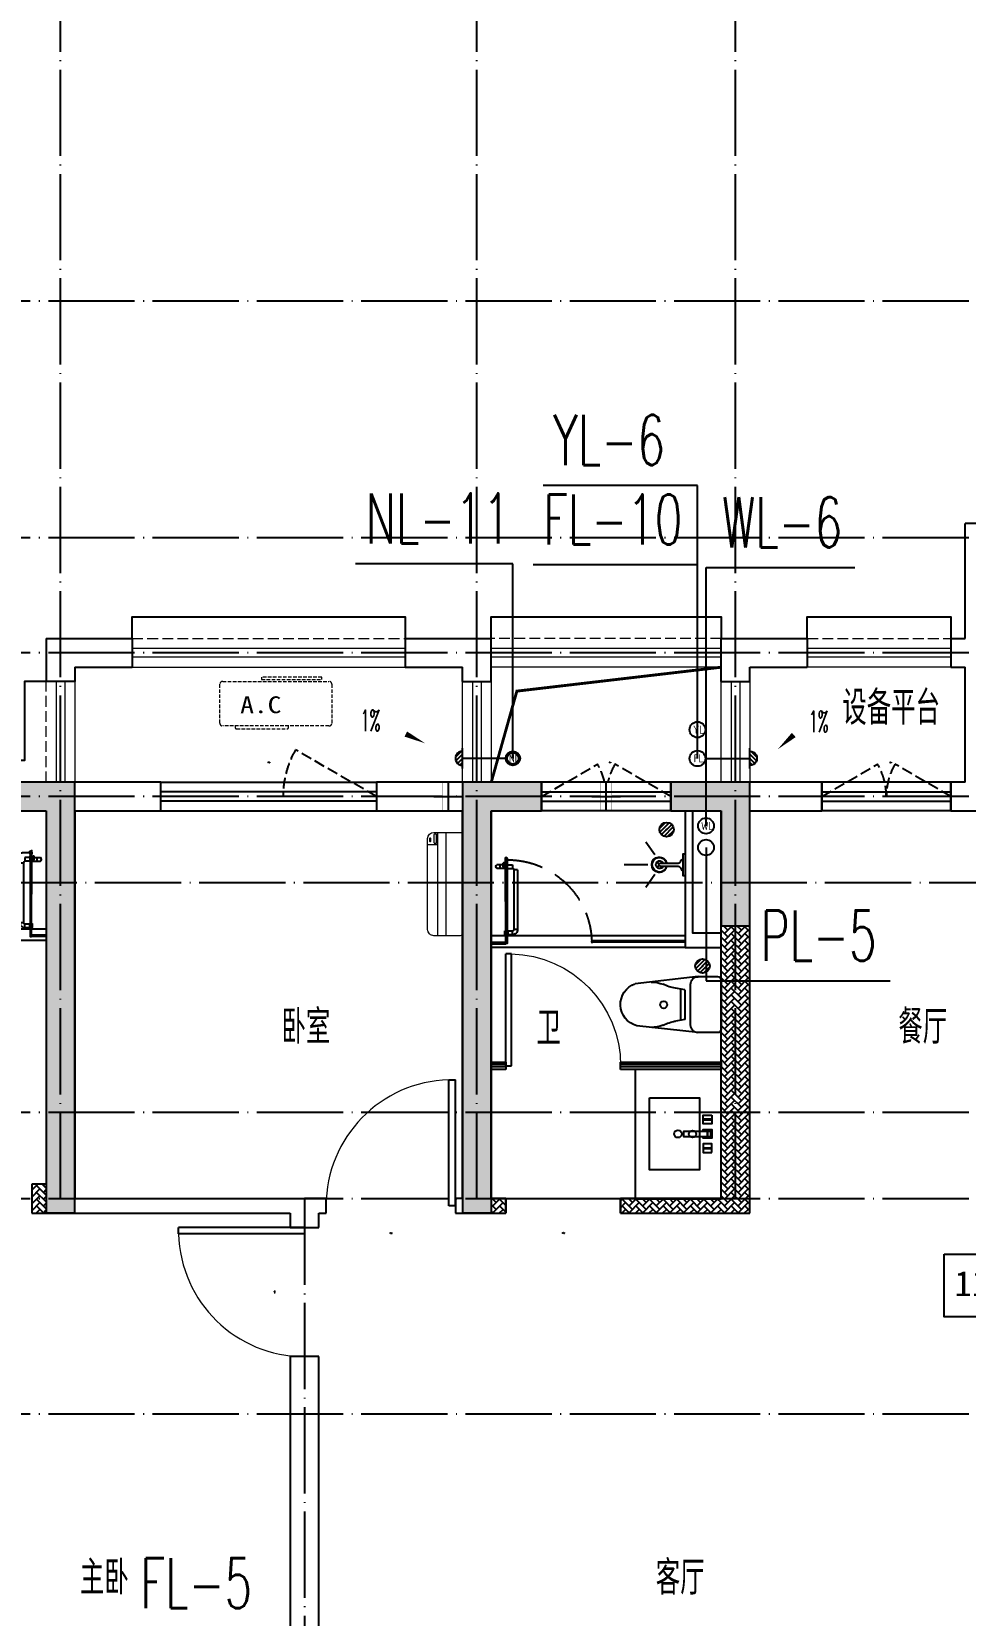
# Model space of a CAD drawing. Extents: x 27938 to 1507990, y 110129 to 923079.
# Drawn here: x 854517 to 861017, y 521639 to 532665 of the extents above; entities that cross this region are included whole.
import ezdxf

# ---------------------------------------------------------------- set-up
doc = ezdxf.new("R2010")
doc.units = 0
doc.header["$LTSCALE"] = 1000
doc.header["$MEASUREMENT"] = 0
doc.linetypes.add('DASH', pattern=[0.35, 0.25, -0.1])
doc.linetypes.add('DOTE', pattern=[2.42, 2, -0.2, 0.02, -0.2])
for name, color, linetype in [('COLUMN', 9, 'Continuous'), ('CURTWALL', 4, 'Continuous'), ('DIM_凝结', 150, 'Continuous'), ('DIM_废水', 31, 'Continuous'), ('DIM_污水', 2, 'Continuous'), ('DIM_雨水', 4, 'Continuous'), ('DIM_餐饮排水', 31, 'Continuous'), ('DOTE', 1, 'Continuous'), ('EQUIP_污水', 7, 'Continuous'), ('IP-bath&kitchen-JOHNSON', 4, 'Continuous'), ('LVTRY', 6, 'Continuous'), ('P-bath&kitchen-JOHNSON', 4, 'Continuous'), ('PUB_HATCH', 8, 'Continuous'), ('PUB_TEXT', 4, 'Continuous'), ('VPIPE-中水', 122, 'Continuous'), ('VPIPE-凝结', 150, 'N'), ('VPIPE-废水', 31, 'Continuous'), ('VPIPE-污水', 2, 'W'), ('VPIPE-雨水', 4, 'Y'), ('VPIPE-餐饮排水', 41, 'P'), ('WALL', 9, 'Continuous'), ('WINDOW', 4, 'Continuous'), ('WINDOW_TEXT', 7, 'Continuous'), ('保温', 6, 'Continuous'), ('机电标识类', 1, 'Continuous'), ('看线', 251, 'Continuous')]:
    doc.layers.add(name, color=color, linetype=linetype)
for name, color, linetype, lineweight in [('平面-排水沟', 86, 'Continuous', 15), ('平面-栏杆', 135, 'Continuous', 15), ('平面-看线', 45, 'Continuous', 15), ('平面-空调室内机', 176, 'Continuous', 9), ('平面-空调预留孔', 173, 'Continuous', 15), ('空调', 76, 'Continuous', 13)]:
    doc.layers.add(name, color=color, linetype=linetype, lineweight=lineweight)
doc.styles.add('_TCH_DIM', font='SIMPLEX.shx', dxfattribs={"width": 0.7, "bigfont": 'GBCBIG.shx'})
doc.styles.add('_TCH_WINDOW', font='SIMPLEX.shx', dxfattribs={"width": 0.7, "height": 3.5, "bigfont": 'GBCBIG.shx'})
doc.styles.add('_TWT_SERIAL', font='SIMPLEX', dxfattribs={"width": 0.8, "height": 3.5, "bigfont": 'HZTXT'})
doc.styles.get("Standard").update_dxf_attribs({"font": 'gbenor.shx', "bigfont": 'gbcbig.shx'})
doc.styles.add('黑体', font='simhei.ttf')
doc.linetypes.add('N', pattern='A,3,-0.2,["N",Standard,S=0.25,R=0,X=-0.1,Y=-0.115],-0.2', length=3.4)
doc.linetypes.add('P', pattern='A,3,-0.2,["P",Standard,S=0.25,R=0,X=-0.1,Y=-0.115],-0.2', length=3.4)
doc.linetypes.add('W', pattern='A,3,-0.2,["W",Standard,S=0.25,R=0,X=-0.1,Y=-0.115],-0.2', length=3.4)
doc.linetypes.add('Y', pattern='A,3,-0.2,["Y",Standard,S=0.25,R=0,X=-0.1,Y=-0.115],-0.2', length=3.4)
pattern_1 = [(45, (0, 0), (0, 47.4157523), [100.584, -33.528]), (135, (23.708, 23.708), (3e-15, 47.4157523), [100.584, -33.528])]

# ---------------------------------------------------------------- blocks, each defined once
blk = doc.blocks.new('GDGDGDSDA')
at = {"layer": 'DOTE', "color": 0, "linetype": 'DOTE', "ltscale": 0.3}
for p, q in [((446135, 367858), (446135, 376108)), ((449035, 367858), (449035, 376108)), ((450835, 367858), (450835, 376108)), ((471335, 374108), (417335, 374108)), ((471335, 372458), (417335, 372458)), ((471335, 371658), (417335, 371658)), ((471335, 370658), (417335, 370658)), ((417335, 370059), (471335, 370059)), ((471335, 368458), (417335, 368458)), ((471335, 367858), (417335, 367858)), ((447835, 367858), (447835, 359558)), ((471335, 366358), (417335, 366358))]:
    blk.add_line(p, q, dxfattribs=at)
blk = doc.blocks.new('rrrrrrrrrrrra')
at = {"color": 0}
for p, q in [((-112, 459), (-112, 324)), ((253, 484), (-87, 484)), ((278, 324), (278, 459)), ((-112, 324), (-64, -103)), ((-59, 271), (224, 271)), ((-21, 232), (-34, 154)), ((186, 232), (-21, 232)), ((186, 232), (199, 154)), ((278, 324), (228, -116)), ((191, 200), (-26, 200))]:
    blk.add_line(p, q, dxfattribs=at)
for centre, radius, start, end in [((-87, 459), 25, 90, 180), ((253, 459), 25, 0, 90), ((-59, 324), 53.3, 180, 270), ((224, 324), 53.3, 270, 0), ((-323, 210), 294, 333.5369, 351.4828), ((488, 210), 294, 188.5172, 206.4631), ((149, -3), 224, 158.5202, 180), ((16, -3), 224, 0, 21.4798), ((84, -64), 153, 195.0773, 340.1181)]:
    blk.add_arc(centre, radius, start, end, dxfattribs=at)
blk = doc.blocks.new('A$C1E0F638F')
at = {"color": 0}
for points in [[(500, 435), (500, 85), (0, 85), (0, 435)], [(270, 30), (230, 30), (230, 195), (270, 195)], [(120, 0), (180, 0), (180, 60), (120, 60)], [(147, 55), (153, 55), (153, 5), (147, 5)], [(230, 30), (270, 30), (270, 10), (230, 10)], [(380, 0), (320, 0), (320, 60), (380, 60)], [(353, 55), (347, 55), (347, 5), (353, 5)]]:
    blk.add_lwpolyline(points, close=True, dxfattribs=at)
blk.add_lwpolyline([(270, 60), (280, 60), (280, 0), (220, 0), (220, 60), (230, 60)], dxfattribs=at)
blk.add_circle((250, 236), 26, dxfattribs=at)
blk = doc.blocks.new('$lvtry$00000171')
at = {"color": 0}
for p, q in [((-74, 11), (-11, 74)), ((-70, -27), (27, 70)), ((-53, -53), (53, 53)), ((-27, -70), (70, 27)), ((11, -74), (74, -11))]:
    blk.add_line(p, q, dxfattribs=at)
blk.add_circle((0, 0), 75, dxfattribs=at)
blk.add_point((0, 0), dxfattribs=at)
blk = doc.blocks.new('135')
blk.add_hatch(color=0).paths.add_polyline_path([(5, 2), (4, -1), (-5, 2), (-4, 5)])
at = {"color": 0}
for p, q in [((-6, 19), (-3, 19)), ((-3, 19), (-6, 19)), ((-6, 3), (5, -2)), ((-6, 3), (-5, 3)), ((-5, 11), (-5, 31)), ((5, 11), (-5, 11)), ((5, 10), (-5, 10)), ((-5, 3), (-4, 6)), ((-4, 6), (5, 2)), ((0, 0), (0, 39)), ((6, 19), (3, 19)), ((3, 19), (6, 19)), ((4, -1), (5, 2)), ((5, 11), (5, 32)), ((4, -1), (6, -2))]:
    blk.add_line(p, q, dxfattribs=at)
for centre, radius, start, end in [((6, 16), 13.5, 151.0147, 204.8403), ((13, 4), 20.5, 163.0924, 182.0012), ((-6, 4), 1, 184.2275, 248.4661), ((-5, 22), 0.5, 335.7643, 151.0147), ((4, 18), 9.42, 155.7643, 171.9773), ((9, 15), 14.6, 166.278, 198.0953), ((14, 4), 19.5, 163.7443, 182.5269), ((-5, 3), 0.5, 181.9385, 247.2597), ((5, 22), 0.5, 29.8425, 204.574), ((-6, 17), 11.7, 10.475, 24.574), ((-6, 15), 12.4, 338.6449, 16.0476), ((29, 7), 24, 172.9439, 199.2318), ((-6, 16), 13.4, 334.9111, 29.8425), ((26, 6), 20.6, 169.1454, 199.9526), ((6, -1), 1.17, 247.4597, 19.9526), ((6, -1), 0.5, 247.4597, 19.2318)]:
    blk.add_arc(centre, radius, start, end, dxfattribs=at)
blk.add_open_spline([(-5, 31), (-4, 31), (-2, 33), (1, 29), (3, 31), (5, 32)], degree=3, knots=[0, 0, 0, 0, 3.066329, 6.218313, 11.124135, 11.124135, 11.124135, 11.124135], dxfattribs=at)
blk = doc.blocks.new('SDFAWERAWER')
at = {"layer": 'LVTRY', "color": 0}
for p, q in [((593988, -1242191), (593978, -1242214)), ((594017, -1242203), (593988, -1242191)), ((594016, -1242220), (594027, -1242193)), ((594023, -1242211), (594030, -1242194)), ((594025, -1242211), (594031, -1242197)), ((594027, -1242193), (594033, -1242195)), ((594030, -1242194), (594031, -1242197)), ((594032, -1242197), (594033, -1242195)), ((594033, -1242195), (594034, -1242197)), ((594034, -1242198), (594034, -1242197)), ((593941, -1242210), (593784, -1242595)), ((593965, -1242220), (593807, -1242604)), ((593941, -1242210), (593965, -1242220)), ((594007, -1242226), (593978, -1242214)), ((594016, -1242220), (594022, -1242223)), ((594026, -1242204), (594018, -1242222)), ((594018, -1242222), (594021, -1242220)), ((594025, -1242211), (594021, -1242220)), ((594023, -1242221), (594022, -1242223)), ((594022, -1242223), (594024, -1242222)), ((594024, -1242221), (594024, -1242222)), ((594028, -1242234), (594078, -1242255)), ((594047, -1242201), (594036, -1242229)), ((594036, -1242229), (594039, -1242230)), ((594037, -1242211), (594088, -1242232)), ((594039, -1242230), (594045, -1242214)), ((594039, -1242230), (594042, -1242228)), ((594042, -1242228), (594051, -1242205)), ((594050, -1242202), (594043, -1242218)), ((594047, -1242201), (594050, -1242202)), ((594050, -1242202), (594051, -1242205)), ((594057, -1242246), (594067, -1242223)), ((593784, -1242595), (593807, -1242604)), ((593803, -1242641), (593813, -1242618)), ((593813, -1242618), (593842, -1242630)), ((593842, -1242630), (593833, -1242653)), ((593845, -1242629), (593834, -1242656)), ((593848, -1242630), (593836, -1242657)), ((593845, -1242629), (593842, -1242630)), ((593848, -1242630), (593845, -1242629)), ((593847, -1242662), (593858, -1242634)), ((593850, -1242663), (593861, -1242635)), ((593852, -1242662), (593862, -1242637)), ((593858, -1242634), (593861, -1242635)), ((593861, -1242635), (593862, -1242637)), ((593803, -1242641), (593833, -1242653)), ((593834, -1242656), (593833, -1242653)), ((593836, -1242657), (593834, -1242656)), ((593847, -1242662), (593850, -1242663))]:
    blk.add_line(p, q, dxfattribs=at)
blk.add_lwpolyline([(593823, -1242717), (594046, -1242174), (594037, -1242170), (593814, -1242713)], close=True, dxfattribs=at)
blk.add_arc((594075, -1242240), 15.3, 281.7932, 33.7019, dxfattribs=at)
for centre, major_axis, start_param, end_param in [((593974, -1242224), (3.93, 9.6), 0, 1.570796), ((593817, -1242608), (13.5, 33.1), 1.570796, 3.141593), ((593817, -1242608), (3.93, 9.6), 1.570796, 3.141593)]:
    blk.add_ellipse(centre, major_axis=major_axis, ratio=1, start_param=start_param, end_param=end_param, dxfattribs=at)
at = {"layer": 'P-bath&kitchen-JOHNSON', "color": 0, "linetype": 'DASH'}
blk.add_arc((593810, -1242714), 586, 67.5369, 157.1325, dxfattribs=at)
at = {"layer": 'LVTRY', "color": 8, "xscale": -1, "rotation": 157.7329157530927}
blk.add_blockref('135', (594045, -1242162), dxfattribs=at)
blk = doc.blocks.new('A$C5DCB2F21')
at = {"layer": 'IP-bath&kitchen-JOHNSON', "color": 0}
for p, q in [((-68, -213), (-158, -275)), ((68, -213), (158, -275)), ((0, -261), (0, -425))]:
    blk.add_line(p, q, dxfattribs=at)
for centre, major_axis, ratio, start_param, end_param in [((0, -179), (-51, 0), 0.990052, -1.36297, 4.504563), ((0, -178), (-26.8, 0), 0.994812, -1.167677, 4.309269)]:
    blk.add_ellipse(centre, major_axis=major_axis, ratio=ratio, start_param=start_param, end_param=end_param, dxfattribs=at)
at = {"layer": 'LVTRY', "color": 0}
for p, q in [((74, 0), (-74, 0)), ((-10, -174), (-10, -49)), ((11, -174), (11, -49))]:
    blk.add_line(p, q, dxfattribs=at)
blk.add_lwpolyline([(74, 0), (74, -16), (-74, -16), (-74, 0)], dxfattribs=at)
for points in [[(-26, -31, -0.364142), (-38, -16, -0.020495)], [(-10, -49, 0.214893), (-26, -31, 7.649644)], [(11, -49, -0.21439), (26, -31, -7.649644)], [(26, -31, 0.364142), (38, -16, 0.020495)]]:
    blk.add_lwpolyline(points, format="xyb", dxfattribs=at)
blk.add_arc((0, -174), 10.5, 180, 0, dxfattribs=at)
for centre, major_axis, ratio, start_param, end_param in [((0, -181), (53.6, 0), 0.987577, 1.76809, 7.656688), ((-12, -165), (0, 1.43), 0.85, -1.570796, 4.712389), ((-12, -189), (0, 1.43), 0.85, 4.712389, 10.995574), ((12, -165), (0, 1.43), 0.85, 4.712389, 10.995574), ((12, -189), (0, 1.43), 0.85, 4.712389, 10.995574)]:
    blk.add_ellipse(centre, major_axis=major_axis, ratio=ratio, start_param=start_param, end_param=end_param, dxfattribs=at)
blk = doc.blocks.new('GDGDRGDGRD')
at = {"layer": 'IP-bath&kitchen-JOHNSON', "color": 0}
for p, q in [((490533, 524228), (491883, 524228)), ((490533, 524193), (491183, 524193)), ((490533, 524183), (491183, 524183)), ((491183, 524183), (491183, 524193)), ((491883, 524183), (491783, 524183)), ((491783, 524173), (491783, 524183)), ((490533, 524148), (491883, 524148)), ((491883, 524173), (491783, 524173))]:
    blk.add_line(p, q, dxfattribs=at)
for points in [[(490533, 525048), (490533, 524148), (490283, 524148)], [(490483, 525048), (490483, 524248), (490283, 524248)]]:
    blk.add_lwpolyline(points, dxfattribs=at)
at = {"layer": 'LVTRY', "color": 0}
blk.add_lwpolyline([(490883, 522448), (490283, 522448), (490283, 523348), (490883, 523348)], close=True, dxfattribs=at)
at = {"layer": 'IP-bath&kitchen-JOHNSON', "color": 8}
for name, p, rotation in [('A$C5DCB2F21', (490533, 524673), 90.008488524447), ('SDFAWERAWER', (-528536, 1449334), 22.25976934310711)]:
    blk.add_blockref(name, p, dxfattribs=dict(at, rotation=rotation))
at = {"layer": 'LVTRY', "color": 8, "xscale": -0.6666666667107826, "yscale": 0.6666666667107826}
for p in [(490663, 524918), (490413, 524018)]:
    blk.add_blockref('$lvtry$00000171', p, dxfattribs=at)
at = {"layer": 'LVTRY', "color": 8, "extrusion": (0, 0, -1), "xscale": -1, "zscale": -1, "rotation": 270}
blk.add_blockref('rrrrrrrrrrrra', (-490766, 523666), dxfattribs=at)
at = {"layer": 'LVTRY', "color": 8, "xscale": -1, "rotation": 270}
blk.add_blockref('A$C1E0F638F', (490347, 522649), dxfattribs=at)
blk = doc.blocks.new('GFDGFSDFGD')
at = {"layer": 'PUB_HATCH'}
for points in [[(447017, 373024), (447017, 372824), (447317, 372824), (447317, 370024), (447517, 370024), (447517, 373024)], [(450767, 373024), (450217, 373024), (450217, 370024), (450417, 370024), (450417, 372824), (450767, 372824)], [(451667, 373024), (451667, 372824), (452017, 372824), (452017, 372024), (452217, 372024), (452217, 373024)]]:
    blk.add_hatch(color=0, dxfattribs=at).paths.add_polyline_path(points)
at = {"layer": 'COLUMN', "color": 0}
for p, q in [((447517, 373024), (447017, 373024)), ((447517, 370024), (447517, 373024)), ((450767, 373024), (450217, 373024)), ((450217, 373024), (450217, 370024)), ((450767, 372824), (450767, 373024)), ((451667, 373024), (451667, 372824)), ((452217, 373024), (451667, 373024)), ((452217, 372024), (452217, 373024)), ((447017, 372824), (447317, 372824)), ((447317, 372824), (447317, 370024)), ((450417, 370024), (450417, 372824)), ((450417, 372824), (450767, 372824)), ((451667, 372824), (452017, 372824)), ((452017, 372824), (452017, 372024)), ((452017, 372024), (452217, 372024)), ((447317, 370024), (447517, 370024)), ((450217, 370024), (450417, 370024))]:
    blk.add_line(p, q, dxfattribs=at)
blk = doc.blocks.new('GDFGDGRD')
at = {"layer": '保温', "linetype": 'ByBlock', "ltscale": 10}
h = blk.add_hatch(dxfattribs=at)
h.set_pattern_fill('AR-HBONE', color=251, scale=55)
h.set_pattern_definition(pattern_1)
h.paths.add_polyline_path([(439017, 370024), (439017, 372024), (439217, 372024), (439217, 370024)])
h = blk.add_hatch(dxfattribs=at)
h.set_pattern_fill('AR-HBONE', color=251, scale=55)
h.set_pattern_definition(pattern_1)
h.paths.add_polyline_path([(443916, 370024), (443916, 370224), (444016, 370224), (444016, 370024)])
h = blk.add_hatch(dxfattribs=at)
h.set_pattern_fill('AR-HBONE', color=251, scale=55)
h.set_pattern_definition(pattern_1)
h.paths.add_polyline_path([(439217, 370024), (439217, 370124), (439917, 370124), (439917, 370024)])
h = blk.add_hatch(dxfattribs=at)
h.set_pattern_fill('AR-HBONE', color=251, scale=55)
h.set_pattern_definition(pattern_1)
h.paths.add_polyline_path([(440717, 370024), (440717, 370124), (440817, 370124), (440817, 370024)])
blk = doc.blocks.new('A$C001338C2')
for p, q in [((845, 304), (55, 304)), ((109, 215), (109, 304)), ((0, 249), (0, 22)), ((900, 22), (900, 249)), ((22, 0), (878, 0))]:
    blk.add_line(p, q)
at = {"lineweight": 5}
for p, q in [((900, 215), (0, 215)), ((900, 143), (0, 143))]:
    blk.add_line(p, q, dxfattribs=at)
for points in [[(73, 275), (57, 275, -0.414214), (51, 281), (51, 283, -0.414214), (57, 289), (73, 289, -0.414214), (79, 283), (79, 281, -0.414214)], [(89, 226), (22, 226, -0.414214), (17, 232), (17, 243, -0.414214), (22, 249), (89, 249, -0.414214), (95, 243), (95, 232, -0.414214)]]:
    blk.add_lwpolyline(points, format="xyb", close=True)
for centre, radius, start, end in [((55, 249), 55, 90, 180), ((845, 249), 55, 360, 90), ((22, 22), 22, 180, 270), ((878, 22), 22, 270, 360)]:
    blk.add_arc(centre, radius, start, end)
blk = doc.blocks.new('dongkong')
blk.add_wipeout([(-603756, 210771), (-603756, 210571), (-603836, 210571), (-603836, 210771)])
at = {"layer": '机电标识类', "color": 250, "linetype": 'DASH', "ltscale": 400}
for p, q in [((-603796, 210771), (-603796, 210571)), ((-603896, 210671), (-603696, 210671))]:
    blk.add_line(p, q, dxfattribs=at)
at = {"layer": '空调', "color": 6, "linetype": 'DASH', "const_width": 2}
blk.add_lwpolyline([(-603756, 210771), (-603756, 210571), (-603836, 210571), (-603836, 210771)], close=True, dxfattribs=at)
blk = doc.blocks.new('$TCHSYS$DOOR2D')
for p, q in [((0.45, 0.975), (0.5, 0.975)), ((0.45, 0), (0.45, 0.975)), ((0.5, 0), (0.5, 0.975)), ((0.5, 0), (0.45, 0))]:
    blk.add_line(p, q)
at = {"lineweight": 13}
blk.add_arc((0.475, 0), 0.975, 91.4693, 180, dxfattribs=at)
blk = doc.blocks.new('DSGDFGF')
at = {"layer": 'CURTWALL', "color": 0}
for p, q in [((676992, 342105), (676292, 342105)), ((676292, 342105), (676292, 342055)), ((676292, 342089), (676992, 342089)), ((676292, 342072), (676992, 342072)), ((676292, 342055), (676992, 342055)), ((676992, 342055), (676992, 342105)), ((677892, 342105), (677792, 342105)), ((677792, 342105), (677792, 342055)), ((677792, 342089), (677892, 342089)), ((677792, 342072), (677892, 342072)), ((677792, 342055), (677892, 342055)), ((677892, 342055), (677892, 342105))]:
    blk.add_line(p, q, dxfattribs=at)
at = {"layer": 'IP-bath&kitchen-JOHNSON', "color": 0}
for p, q in [((676542, 342985), (677892, 342985)), ((676542, 342950), (677192, 342950)), ((676542, 342940), (677192, 342940)), ((677192, 342940), (677192, 342950)), ((677892, 342940), (677792, 342940)), ((677792, 342930), (677792, 342940)), ((677892, 342930), (677792, 342930)), ((676542, 342905), (677892, 342905))]:
    blk.add_line(p, q, dxfattribs=at)
for points in [[(676542, 343855), (676542, 342905), (676292, 342905)], [(676492, 343855), (676492, 343005), (676292, 343005)]]:
    blk.add_lwpolyline(points, dxfattribs=at)
at = {"layer": 'LVTRY', "color": 0}
blk.add_lwpolyline([(676892, 341155), (676292, 341155), (676292, 342055), (676892, 342055)], close=True, dxfattribs=at)
at = {"layer": 'CURTWALL', "color": 0, "xscale": 800, "yscale": 800, "zscale": 50, "rotation": 5.54452612062199e-09}
blk.add_blockref('$TCHSYS$DOOR2D', (677392, 342080), dxfattribs=at)
at = {"layer": 'IP-bath&kitchen-JOHNSON', "color": 8}
for name, p, rotation in [('A$C5DCB2F21', (676542, 343480), 90.00848852444699), ('SDFAWERAWER', (-342526, 1268091), 22.25976934310714)]:
    blk.add_blockref(name, p, dxfattribs=dict(at, rotation=rotation))
at = {"layer": 'LVTRY', "color": 8, "xscale": -0.6666666667107826, "yscale": 0.6666666667107826}
for p in [(676672, 343725), (676422, 342775)]:
    blk.add_blockref('$lvtry$00000171', p, dxfattribs=at)
at = {"layer": 'LVTRY', "color": 8, "extrusion": (0, 0, -1), "xscale": -1, "zscale": -1, "rotation": 270}
blk.add_blockref('rrrrrrrrrrrra', (-676776, 342423), dxfattribs=at)
at = {"layer": 'LVTRY', "color": 8, "xscale": -1, "rotation": 270}
blk.add_blockref('A$C1E0F638F', (676357, 341356), dxfattribs=at)
blk = doc.blocks.new('gsergvr')
at = {"layer": '平面-空调预留孔', "linetype": 'DASH', "ltscale": 0.1}
for p, q in [((34075, 17176), (34075, 17166)), ((34085, 17156), (34438, 17156)), ((34448, 17166), (34448, 17176))]:
    blk.add_line(p, q, dxfattribs=at)
blk.add_lwpolyline([(34729, 17176), (33989, 17176, -0.414214), (33969, 17196), (33969, 17466, -0.414214), (33989, 17486), (34729, 17486, -0.414214), (34749, 17466), (34749, 17196, -0.414214)], format="xyb", close=True, dxfattribs=at)
blk.add_lwpolyline([(34679, 17515), (34260, 17515), (34260, 17500), (34679, 17500)], close=True, dxfattribs=at)
for centre, start, end in [((34085, 17166), 180, 270), ((34438, 17166), 270, 0)]:
    blk.add_arc(centre, 10, start, end, dxfattribs=at)
at = {"layer": '平面-空调预留孔', "color": 251, "linetype": 'DASH', "ltscale": 0.1, "true_color": 0x636466, "style": '黑体', "width": 1.2}
blk.add_text('A.C', height=117, dxfattribs=at).set_placement((34111, 17265))
blk = doc.blocks.new('rtyryrtyeeretee')
at = {"layer": '平面-空调预留孔'}
blk.add_blockref('gsergvr', (635673, 326706), dxfattribs=at)
blk = doc.blocks.new('A$C7A951E79')
at = {"layer": 'LVTRY'}
for p, q in [((-7, 49), (-49, 7)), ((0, 28), (-47, -18)), ((0, 0), (-35, -35)), ((0, -71), (0, 71)), ((0, -28), (-18, -47))]:
    blk.add_line(p, q, dxfattribs=at)
blk.add_arc((0, 0), 49.9, 89.9757, 269.9757, dxfattribs=at)
blk.add_point((0, 0), dxfattribs=at)
blk = doc.blocks.new('A$C42425DA4')
blk.add_blockref('A$C7A951E79', (25000, 0))
at = {"xscale": -1}
blk.add_blockref('A$C7A951E79', (27000, 0), dxfattribs=at)
blk = doc.blocks.new('$WINLIB2D$00000001')
at = {"color": 0}
for points in [[(-0.5, 0.5), (-0.5, -0.5)], [(-0.5, 0.5), (0.5, 0.5)], [(0.5, -0.5), (0.5, 0.5)], [(0.5, 0.1667), (-0.5, 0.1667)], [(0.5, -0.1667), (-0.5, -0.1667)], [(-0.5, -0.5), (0.5, -0.5)]]:
    blk.add_lwpolyline(points, dxfattribs=at)
blk = doc.blocks.new('$DorLib2D$00000001')
at = {"color": 0}
for p, q in [((0.45, 0.975), (0.5, 0.975)), ((0.45, 0), (0.45, 0.975)), ((0.5, 0), (0.5, 0.975)), ((0.5, 0), (0.45, 0))]:
    blk.add_line(p, q, dxfattribs=at)
at = {"color": 0, "lineweight": 13}
blk.add_arc((0.475, 0), 0.975, 91.4693, 180, dxfattribs=at)
blk = doc.blocks.new('$TwtSys$00000147')
blk.add_circle((0, 0, 0), 25)

msp = doc.modelspace()

# ---------------------------------------------------------------- linework, layer by layer
at = {"color": 8}
msp.add_lwpolyline([(860869.5, 524153.6), (861875.5, 524153.6), (861875.5, 523717.6), (860869.5, 523717.6)], close=True, dxfattribs=at)
at = {"layer": 'DIM_凝结'}
for p, q in [((857866.6, 528960.9), (856772.1, 528960.9)), ((857866.6, 527606), (857866.6, 528960.9))]:
    msp.add_line(p, q, dxfattribs=at)
at = {"layer": 'DIM_废水'}
for p, q in [((859151.6, 528953.8), (858007.5, 528953.8)), ((859151.6, 527605.4), (859151.6, 528953.8))]:
    msp.add_line(p, q, dxfattribs=at)
at = {"layer": 'DIM_污水'}
for p, q in [((859211.4, 527135.4), (859211.4, 528934.3)), ((859211.4, 528934.3), (860247.2, 528934.3))]:
    msp.add_line(p, q, dxfattribs=at)
at = {"layer": 'DIM_雨水'}
for p, q in [((859151.6, 529506.7), (858076.8, 529506.7)), ((859151.6, 527805.4), (859151.6, 529506.7))]:
    msp.add_line(p, q, dxfattribs=at)
at = {"layer": 'DIM_餐饮排水'}
for p, q in [((859211.4, 526985.4), (859211.4, 526056.6)), ((859211.4, 526056.6), (860493.9, 526056.6))]:
    msp.add_line(p, q, dxfattribs=at)
at = {"layer": 'VPIPE-中水', "color": 8, "linetype": 'Continuous'}
msp.add_circle((859211.4, 527135.4), 55, dxfattribs=at)
at = {"layer": 'VPIPE-凝结', "color": 8, "ltscale": 0.1}
for p, q in [((857826.6, 527606), (857516.4, 527606)), ((859206.6, 527606), (859516.4, 527606))]:
    msp.add_line(p, q, dxfattribs=at)
at = {"layer": 'VPIPE-凝结'}
msp.add_circle((857866.6, 527606), 50, dxfattribs=at)
at = {"layer": 'VPIPE-凝结', "color": 8}
msp.add_circle((857866.6, 527606), 40, dxfattribs=at)
at = {"layer": 'VPIPE-废水', "color": 8}
msp.add_circle((859151.6, 527605.4), 55, dxfattribs=at)
at = {"layer": 'VPIPE-废水'}
msp.add_circle((859151.6, 527605.4), 55, dxfattribs=at)
at = {"layer": 'VPIPE-污水'}
msp.add_circle((859211.4, 527135.4), 55, dxfattribs=at)
at = {"layer": 'VPIPE-雨水', "color": 8}
msp.add_circle((859151.6, 527805.4), 55, dxfattribs=at)
at = {"layer": 'VPIPE-雨水'}
msp.add_circle((859151.6, 527805.4), 55, dxfattribs=at)
at = {"layer": 'VPIPE-餐饮排水'}
msp.add_circle((859211.4, 526985.4), 55, dxfattribs=at)
at = {"layer": 'WALL', "color": 8}
for p, q in [((861016.6, 528440.4), (861016.6, 529240.4)), ((861716.6, 529240.4), (861016.6, 529240.4)), ((854616.6, 528440.4), (854616.6, 528140.4)), ((854616.6, 528440.4), (855216.6, 528440.4)), ((855216.6, 528440.4), (855216.6, 528240.4)), ((857116.6, 528440.4), (857716.6, 528440.4)), ((857116.6, 528440.4), (857116.6, 528240.4)), ((857716.6, 528140.4), (857716.6, 528440.4)), ((859316.6, 528440.4), (859916.6, 528440.4)), ((859316.6, 528140.4), (859316.6, 528440.4)), ((859916.6, 528440.4), (859916.6, 528240.4)), ((860916.6, 528440.4), (861016.6, 528440.4)), ((860916.6, 528440.4), (860916.6, 528240.4)), ((854816.6, 528240.4), (854816.6, 528140.4)), ((854816.6, 528240.4), (855216.6, 528240.4)), ((857116.6, 528240.4), (857516.6, 528240.4)), ((857516.6, 528140.4), (857516.6, 528240.4)), ((859516.6, 528240.4), (859916.6, 528240.4)), ((859516.6, 528140.4), (859516.6, 528240.4)), ((860916.6, 528240.4), (861016.6, 528240.4)), ((861016.6, 527440.4), (861016.6, 528240.4)), ((854816.6, 528140.4), (854616.6, 528140.4)), ((857516.6, 528140.4), (857716.6, 528140.4)), ((859316.6, 528140.4), (859516.6, 528140.4)), ((854716.6, 527440.4), (854316.7, 527440.4)), ((855416.6, 527440.4), (854716.6, 527440.4)), ((855416.6, 527240.4), (855416.6, 527440.4)), ((856916.6, 527440.4), (856916.6, 527240.4)), ((858066.6, 527440.4), (857616.6, 527440.4)), ((858066.6, 527240.4), (858066.6, 527440.4)), ((859416.6, 527440.4), (858966.6, 527440.4)), ((858966.6, 527440.4), (858966.6, 527240.4)), ((860016.6, 527440.4), (859416.6, 527440.4)), ((860016.6, 527240.4), (860016.6, 527440.4)), ((861016.6, 527440.4), (860916.6, 527440.4)), ((860916.6, 527440.4), (860916.6, 527240.4)), ((854316.7, 527240.4), (854616.6, 527240.4)), ((854616.6, 527240.4), (854616.6, 524640.4)), ((854816.6, 527240.4), (855416.6, 527240.4)), ((854816.6, 527240.4), (854816.6, 524540.4)), ((857716.6, 527240.4), (858066.6, 527240.4)), ((857716.6, 524540.4), (857716.6, 527240.4)), ((858966.6, 527240.4), (859316.6, 527240.4)), ((859316.6, 524540.4), (859316.6, 527240.4)), ((859516.6, 524440.4), (859516.6, 527240.4)), ((859516.6, 527240.4), (860016.6, 527240.4)), ((860916.6, 527240.4), (861116.6, 527240.4)), ((854616.6, 524640.4), (854516.6, 524640.4)), ((854516.6, 524640.4), (854516.6, 524440.4)), ((854816.6, 524540.4), (856416.6, 524540.4)), ((856566.6, 524540.4), (856416.6, 524540.4)), ((856566.6, 524440.4), (856566.6, 524540.4)), ((857516.6, 524540.4), (857466.6, 524540.4)), ((857466.6, 524540.4), (857466.6, 524440.4)), ((857816.6, 524540.4), (857716.6, 524540.4)), ((857816.6, 524440.4), (857816.6, 524540.4)), ((859316.6, 524540.4), (858616.6, 524540.4)), ((858616.6, 524540.4), (858616.6, 524440.4)), ((854516.6, 524440.4), (854716.6, 524440.4)), ((854716.6, 524440.4), (856316.6, 524440.4)), ((856316.6, 524440.4), (856316.6, 524340.4)), ((856516.6, 524440.4), (856566.6, 524440.4)), ((856516.6, 524340.4), (856516.6, 524440.4)), ((857466.6, 524440.4), (857616.6, 524440.4)), ((857616.6, 524440.4), (857816.6, 524440.4)), ((858616.6, 524440.4), (859516.6, 524440.4)), ((856316.6, 524340.4), (856516.6, 524340.4)), ((856516.6, 523440.4), (856316.6, 523440.4)), ((856316.6, 523440.4), (856316.6, 520140.4)), ((856516.6, 520140.4), (856516.6, 523440.4))]:
    msp.add_line(p, q, dxfattribs=at)
at = {"layer": 'WINDOW', "color": 8, "linetype": 'DASH'}
for p, q in [((857816.6, 524540.4), (857816.6, 524440.4)), ((858616.6, 524440.4), (858616.6, 524540.4))]:
    msp.add_line(p, q, dxfattribs=at)
at = {"layer": 'WINDOW', "color": 8}
msp.add_line((857816.6, 524540.4, 800), (858616.6, 524540.4, 800), dxfattribs=at)
at = {"layer": 'WINDOW', "color": 8, "linetype": 'DASH', "ltscale": 0.3}
for points in [[(856916.6, 527340.4), (856353.4, 527665.1, 0.1314846), (856266.6, 527340.4)], [(858066.7, 527340.4), (858456.4, 527565.4, -0.1316053), (858516.7, 527340.4)], [(858966.7, 527340.4), (858576.9, 527565.4, 0.1316053), (858516.7, 527340.4)], [(860016.6, 527340.4), (860406.3, 527565.4, -0.1316053), (860466.6, 527340.4)], [(860916.6, 527340.4), (860526.8, 527565.4, 0.1316053), (860466.6, 527340.4)]]:
    msp.add_lwpolyline(points, format="xyb", dxfattribs=at)
at = {"layer": '平面-排水沟', "color": 8}
for points in [[(856970.4, 527847.3, 0, 0, 0), (857256.5, 527710.4, 0, 40, 0), (857121.2, 527775.1, 0, 0, 0)], [(859888.9, 527828.4, 0, 0, 0), (859710.5, 527668.8, 0, 40, 0), (859822.3, 527768.8, 0, 0, 0)]]:
    msp.add_lwpolyline(points, format="xyseb", dxfattribs=at)
at = {"layer": '平面-栏杆', "color": 8}
for points in [[(857116.6, 528370.4), (855216.6, 528370.7)], [(859316.6, 528370.5), (857716.6, 528370.7)], [(860916.6, 528370.6), (859916.6, 528370.7)], [(857116.6, 528310.4), (855216.6, 528310.7)], [(859316.6, 528310.5), (857716.6, 528310.7)], [(860916.6, 528310.6), (859916.6, 528310.7)], [(854686.9, 528140.4), (854686.6, 527440.4)], [(854746.9, 528140.4), (854746.6, 527440.4)], [(857586.6, 528140.4), (857586.3, 527440.5)], [(857646.6, 528140.4), (857646.3, 527440.5)], [(859386.6, 528140.4), (859386.3, 527440.5)], [(859446.6, 528140.4), (859446.3, 527440.5)]]:
    msp.add_lwpolyline(points, dxfattribs=at)
at = {"layer": '平面-看线', "color": 8, "linetype": 'DASH', "ltscale": 0.3}
msp.add_line((854616.6, 527440.4), (854616.9, 528140.4), dxfattribs=at)
at = {"layer": '平面-看线', "color": 8}
msp.add_line((859316.3, 527440.4), (859316.6, 528140.4), dxfattribs=at)
at = {"layer": '平面-看线', "color": 8, "linetype": 'DASH', "ltscale": 0.3}
for points in [[(855216.6, 528440.4), (857116.6, 528440.4)], [(859316.6, 528440.4), (857716.6, 528440.4)], [(859916.6, 528440.4), (860916.6, 528440.4)]]:
    msp.add_lwpolyline(points, dxfattribs=at)
at = {"layer": '平面-看线', "color": 8}
for points in [[(855216.6, 528240.4), (857116.6, 528240.4)], [(859316.6, 528240.4), (857716.6, 528240.4)], [(860916.6, 528240.4), (859916.6, 528240.4)], [(854816.9, 528140.4), (854816.6, 527440.4)], [(857716.6, 528140.4), (857716.3, 527440.5)], [(859516.6, 528140.4), (859516.3, 527440.5)]]:
    msp.add_lwpolyline(points, dxfattribs=at)
at = {"layer": '看线', "color": 8, "ltscale": 0.5}
for points in [[(855216.6, 528440.4), (855216.6, 528590.4), (857116.6, 528590.4), (857116.6, 528440.4)], [(857716.6, 528440.4), (857716.6, 528590.4), (859316.6, 528590.4), (859316.6, 528440.4)], [(859916.6, 528440.4), (859916.6, 528590.4), (860916.6, 528590.4), (860916.6, 528440.4)], [(854616.9, 528140.4), (854466.9, 528140.4), (854466.9, 527590.5), (852916.6, 527590.5)]]:
    msp.add_lwpolyline(points, dxfattribs=at)

# ---------------------------------------------------------------- block references
at = {"color": 8}
for name, p in [('GFDGFSDFGD', (407300, 154416.7)), ('rtyryrtyeeretee', (186184.5, 183949.4)), ('A$C42425DA4', (832516.3, 527606)), ('GDGDRGDGRD', (362734.1, 2192))]:
    msp.add_blockref(name, p, dxfattribs=at)
at = {"color": 8, "xscale": -1}
msp.add_blockref('GDFGDGRD', (1298533.2, 154416.7), dxfattribs=at)
at = {"layer": 'DOTE', "color": 169}
msp.add_blockref('GDGDGDSDA', (408581.8, 156682.1), dxfattribs=at)
at = {"layer": 'EQUIP_污水'}
for p in [(858916.6, 525890.3), (859116.6, 524990.4)]:
    msp.add_blockref('$TwtSys$00000147', p, dxfattribs=at)
at = {"layer": 'WINDOW', "color": 8}
ref = msp.add_blockref('$WINLIB2D$00000001', (856166.6, 527340.4), dxfattribs=dict(at, xscale=1500, yscale=-200, zscale=1500, rotation=359.9999999969686))
ref.add_attrib('A', 'C1514a', (856161.3, 527575.8), dxfattribs={"layer": 'WINDOW_TEXT', "color": 8, "ltscale": 0.5, "height": 4.25, "style": '_TCH_WINDOW', "width": 0.494118})
ref = msp.add_blockref('$WINLIB2D$00000001', (860466.6, 527340.4), dxfattribs=dict(at, xscale=-900, yscale=-200, zscale=-900, rotation=2.464015854641344e-09))
ref.add_attrib('A', 'C0914', (860491.2, 527575.8), dxfattribs={"layer": 'WINDOW_TEXT', "color": 8, "ltscale": 0.5, "height": 4.25, "rotation": 0, "style": '_TCH_WINDOW', "width": 0.494118})
ref = msp.add_blockref('$DorLib2D$00000001', (857016.6, 524490.4), dxfattribs=dict(at, xscale=900, yscale=900, zscale=900, rotation=3.223884863770534e-09))
ref.add_attrib('A', 'M0922', (857009.7, 524297.7), dxfattribs={"layer": 'WINDOW_TEXT', "color": 8, "ltscale": 0.5, "height": 5.95, "rotation": 0, "style": '_TCH_WINDOW', "width": 0.494118})
ref = msp.add_blockref('$DorLib2D$00000001', (856416.6, 523890.4), dxfattribs=dict(at, xscale=900, yscale=900, zscale=900, rotation=90.00000000129845))
ref.add_attrib('A', 'M0922', (856211.6, 523883.6), dxfattribs={"layer": 'WINDOW_TEXT', "color": 8, "ltscale": 0.5, "height": 5.95, "rotation": 90, "style": '_TCH_WINDOW', "width": 0.494118})
at = {"layer": '平面-空调预留孔', "color": 8, "xscale": -0.8000000000465648, "yscale": 0.8000000000465648, "zscale": 0.8000000000465646, "rotation": 89.99999976656984}
msp.add_blockref('A$C001338C2', (857516.6, 527090.7), dxfattribs=at)

# ---------------------------------------------------------------- texts
at = {"color": 8, "style": '黑体'}
msp.add_text('116户型', height=175, dxfattribs=at).set_placement((860941.6, 523861.4))
at = {"layer": 'DIM_凝结', "color": 7, "style": '_TWT_SERIAL', "width": 0.64}
msp.add_text('NL-11', height=350, dxfattribs=at).set_placement((856842.1, 529100.9))
at = {"layer": 'DIM_废水', "color": 7, "style": '_TWT_SERIAL', "width": 0.64}
for s, p in [('FL-10', (858077.5, 529093.8)), ('FL-5', (855273.8, 521688))]:
    msp.add_text(s, height=350, dxfattribs=at).set_placement(p)
at = {"layer": 'DIM_污水', "color": 7, "style": '_TWT_SERIAL', "width": 0.64}
msp.add_text('WL-6', height=350, dxfattribs=at).set_placement((859323.9, 529074.3))
at = {"layer": 'DIM_雨水', "color": 7, "style": '_TWT_SERIAL', "width": 0.64}
msp.add_text('YL-6', height=350, dxfattribs=at).set_placement((858146.8, 529646.7))
at = {"layer": 'DIM_餐饮排水', "color": 7, "style": '_TWT_SERIAL', "width": 0.64}
msp.add_text('PL-5', height=350, dxfattribs=at).set_placement((859591.9, 526196.6))
at = {"layer": 'PUB_TEXT', "color": 8}
for s, height, p in [('设备平台', 236.31, (860160, 527839.4)), ('YL', 56, (859121.2, 527777.4)), ('NL', 56, (857838.6, 527578)), ('FL', 56, (859125.9, 527577.4)), ('WL', 56, (859176.4, 527107.4)), ('卧室', 236.31, (856255.3, 525618.2, 0)), ('卫', 236.3, (858031.5, 525609.3)), ('餐厅', 236.31, (860550.1, 525618.2)), ('主卧', 236.31, (854851.8, 521782.9)), ('客厅', 236.31, (858861.5, 521782.9))]:
    msp.add_text(s, height=height, dxfattribs=at).set_placement(p)
at = {"layer": 'WINDOW_TEXT', "color": 8, "style": '_TCH_WINDOW', "width": 0.494118}
msp.add_text('DK0822', height=5.95, rotation=0, dxfattribs=at).set_placement((858208.5, 524298.2))
at = {"layer": '平面-排水沟', "color": 7, "style": '_TCH_DIM', "width": 0.494118}
for p in [(856806.3, 527794.5), (859926.2, 527787.4)]:
    msp.add_text('1%', height=148.75, dxfattribs=at).set_placement(p)

# ---------------------------------------------------------------- next in the draw order: block references
at = {"layer": '平面-空调室内机', "color": 8, "ltscale": 0.3, "xscale": -1, "rotation": 180}
msp.add_blockref('dongkong', (1462312.6, 738011.3), dxfattribs=at)

# ---------------------------------------------------------------- next in the draw order: linework, layer by layer
at = {"color": 8, "const_width": 20}
msp.add_lwpolyline([(857716.3, 527440.4), (857894.5, 528073.9), (859316.6, 528240.4)], dxfattribs=at)

# ---------------------------------------------------------------- next in the draw order: block references
at = {"color": 8, "xscale": -1}
msp.add_blockref('DSGDFGF', (1535608.9, 183385.1), dxfattribs=at)
at = {"layer": 'WINDOW', "color": 8}
ref = msp.add_blockref('$WINLIB2D$00000001', (858516.6, 527340.4), dxfattribs=dict(at, xscale=-900, yscale=-200, zscale=-900, rotation=1.823162473766424e-09))
ref.add_attrib('A', 'C0914', (858537.3, 527575.8), dxfattribs={"layer": 'WINDOW_TEXT', "color": 8, "ltscale": 0.5, "height": 4.25, "rotation": 0, "style": '_TCH_WINDOW', "width": 0.494118})

# ---------------------------------------------------------------- next in the draw order: block references
at = {"layer": '平面-空调室内机', "color": 8, "ltscale": 0.3}
msp.add_blockref('dongkong', (1461212.8, 316669.8), dxfattribs=at)

# ---------------------------------------------------------------- next in the draw order: linework, layer by layer
at = {"layer": 'WALL', "color": 8}
for p, q in [((857616.6, 527440.4), (856916.6, 527440.4)), ((856916.6, 527240.4), (857516.6, 527240.4)), ((857516.6, 524540.4), (857516.6, 527240.4))]:
    msp.add_line(p, q, dxfattribs=at)
at = {"layer": '平面-看线', "color": 8}
msp.add_line((857516.3, 527440.4), (857516.6, 528140.4), dxfattribs=at)

doc.saveas('drawing.dxf')
